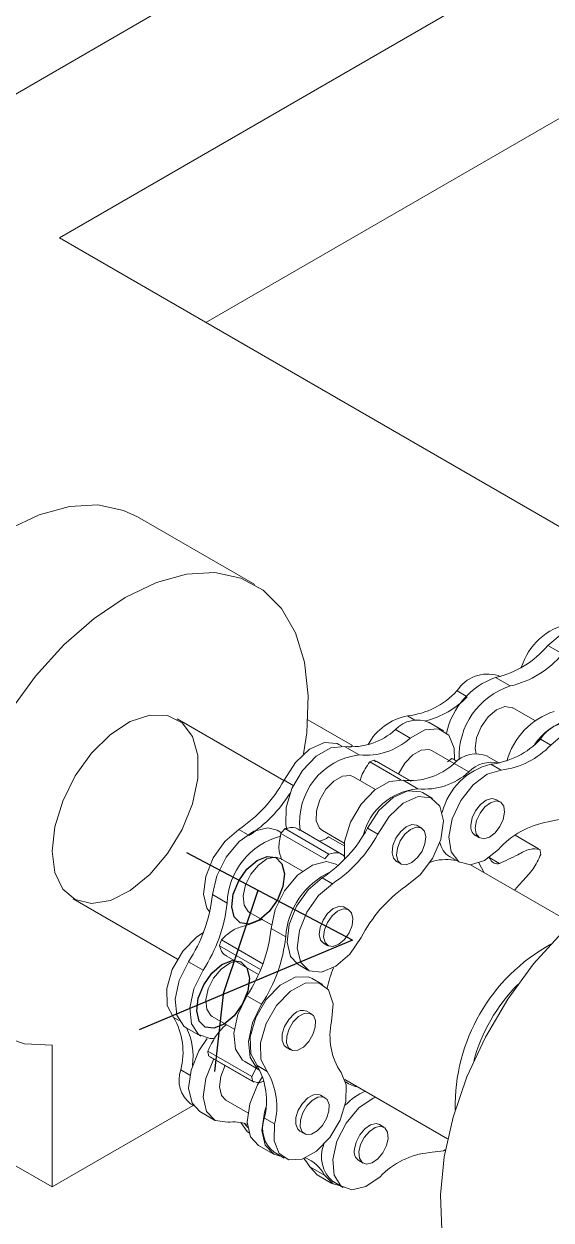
# Model space of a CAD drawing. Header units: millimetres. Extents: x 127 to 2222, y 23 to 864.
# Drawn here: x 734.9 to 747.62, y 153.77 to 182.62 of the extents above; entities that cross this region are included whole.
import ezdxf

# ---------------------------------------------------------------- set-up
doc = ezdxf.new("R2010")
doc.units = ezdxf.units.MM
doc.linetypes.add('CENTERX2', pattern=[20.32, 12.7, -2.54, 2.54, -2.54])

msp = doc.modelspace()

# ---------------------------------------------------------------- linework, layer by layer
at = {"color": 7, "linetype": 'Continuous', "lineweight": 15}
for p, q in [((703.985, 163.204), (754.21, 192.198)), ((735.754, 177.461), (757.746, 190.157)), ((739.29, 175.42), (757.746, 186.074)), ((735.754, 177.461), (749.896, 169.297)), ((740.468, 169.098), (737.64, 170.731)), ((747.538, 167.627), (747.892, 167.423)), ((746.282, 166.854), (746.636, 166.65)), ((746.388, 166.875), (746.344, 166.901)), ((745.35, 166.532), (745.571, 166.404)), ((747.225, 165.815), (746.695, 166.121)), ((741.171, 164.371), (738.597, 165.857)), ((741.75, 165.836), (742.825, 165.215)), ((745.027, 165.566), (744.674, 165.77)), ((743.866, 165.598), (744.219, 165.394)), ((747.612, 165.226), (747.365, 165.369)), ((742.568, 165.201), (742.5, 165.241)), ((742.637, 165.192), (742.99, 164.988)), ((742.825, 165.215), (742.758, 165.176)), ((745.282, 164.784), (744.752, 165.089)), ((743.244, 164.818), (743.996, 164.384)), ((743.354, 164.864), (744.232, 164.358)), ((743.354, 164.864), (743.388, 164.817)), ((744.242, 164.357), (743.407, 164.84)), ((745.227, 164.903), (745.12, 164.823)), ((745.227, 164.903), (745.349, 164.833)), ((745.633, 164.578), (745.28, 164.782)), ((745.307, 164.861), (745.352, 164.835)), ((746.372, 164.789), (746.088, 164.953)), ((746.417, 164.621), (746.17, 164.764)), ((741.176, 164.381), (741.398, 164.252)), ((743.38, 164.155), (742.851, 164.461)), ((744.404, 164.172), (744.051, 164.376)), ((744.762, 163.935), (744.515, 164.078)), ((746.395, 163.852), (746.289, 163.914)), ((741.116, 163.11), (741.013, 163.17)), ((741.101, 163.092), (742.161, 162.48)), ((741.198, 163.209), (742.259, 162.597)), ((742.622, 162.561), (741.57, 163.169)), ((742.101, 163.162), (742.63, 162.856)), ((743.439, 163.074), (743.191, 163.217)), ((744.493, 163.224), (744.387, 163.285)), ((745.789, 163.048), (745.895, 162.986)), ((747.32, 162.722), (746.754, 163.049)), ((741.621, 162.184), (741.091, 162.489)), ((745.166, 162.541), (745.414, 162.398)), ((745.345, 162.438), (745.277, 162.447)), ((742.484, 162.32), (742.427, 162.353)), ((743.887, 162.419), (743.993, 162.358)), ((748.122, 160.926), (745.673, 162.34)), ((742.344, 161.881), (742.097, 162.024)), ((739.448, 161.619), (739.801, 161.415)), ((736.09, 161.513), (738.605, 160.061)), ((742.734, 161.252), (742.628, 161.314)), ((740.341, 161.19), (740.871, 160.885)), ((741.215, 160.598), (740.862, 160.802)), ((739.663, 160.527), (740.665, 159.949)), ((742.128, 160.448), (742.234, 160.386)), ((739.615, 160.384), (740.61, 159.809)), ((739.781, 160.141), (740.559, 159.692)), ((738.867, 159.997), (739.22, 159.792)), ((741.505, 159.941), (741.753, 159.798)), ((742.104, 159.453), (741.856, 159.596)), ((740.634, 158.976), (740.281, 159.18)), ((741.835, 158.742), (741.729, 158.804)), ((738.508, 158.657), (738.645, 158.578)), ((738.814, 158.408), (739.167, 158.204)), ((739.442, 158.68), (739.972, 158.374)), ((735.576, 154.567), (735.576, 157.987)), ((739.335, 157.843), (740.396, 157.231)), ((741.229, 157.937), (741.335, 157.876)), ((739.355, 157.728), (740.416, 157.116)), ((739.387, 157.708), (740.448, 157.096)), ((740.228, 157.592), (740.581, 157.387)), ((740.396, 157.231), (740.529, 157.479)), ((740.771, 157.351), (740.523, 157.494)), ((742.643, 157.161), (745.123, 155.73)), ((742.163, 156.719), (742.057, 156.78)), ((738.983, 156.534), (735.576, 154.567)), ((738.92, 156.571), (738.989, 156.531)), ((739.142, 156.384), (739.496, 156.18)), ((739.771, 156.657), (740.3, 156.351)), ((735.576, 154.567), (732.747, 156.2)), ((740.947, 156.085), (740.7, 156.228)), ((741.557, 155.914), (741.663, 155.853)), ((743.585, 156.008), (743.479, 156.069)), ((740.556, 155.568), (740.91, 155.364)), ((740.935, 155.407), (741.182, 155.264)), ((742.149, 154.849), (741.795, 155.053)), ((741.978, 154.857), (741.795, 155.053)), ((742.979, 155.203), (743.086, 155.142)), ((741.978, 154.857), (742.332, 154.653)), ((742.357, 154.697), (742.604, 154.554))]:
    msp.add_line(p, q, dxfattribs=at)
at = {"color": 8, "linetype": 'Continuous', "lineweight": 15}
for p, q in [((744.154, 165.928), (744.336, 165.823)), ((740.081, 163.187), (740.295, 163.064)), ((742.248, 163.014), (742.623, 162.797)), ((746.128, 162.511), (746.372, 162.37)), ((745.876, 162.383), (746.009, 162.146)), ((738.684, 157.391), (738.903, 157.265))]:
    msp.add_line(p, q, dxfattribs=at)
at = {"color": 7, "linetype": 'CENTERX2'}
for p, q in [((741.008, 161.479), (738.832, 162.627)), ((739.703, 159.209), (740.548, 161.722)), ((742.824, 160.521), (741.008, 161.479)), ((742.824, 160.521), (740.334, 159.474)), ((740.334, 159.474), (737.681, 158.359)), ((739.703, 159.209), (739.498, 157.351))]:
    msp.add_line(p, q, dxfattribs=at)
at = {"color": 7, "linetype": 'Continuous', "lineweight": 15, "flags": 128}
for points in [[(731.39, 159.905), (730.99, 160.205), (730.588, 160.709), (730.301, 161.347), (730.136, 162.101), (730.098, 162.947), (730.189, 163.863), (730.405, 164.821), (730.74, 165.793), (731.186, 166.752), (731.727, 167.669), (732.35, 168.517), (733.036, 169.273), (733.765, 169.914), (734.515, 170.421), (735.265, 170.78), (735.994, 170.981), (736.68, 171.017), (737.303, 170.887), (737.64, 170.731)], [(734.556, 166.036), (735.179, 166.885), (735.864, 167.64), (736.593, 168.281), (737.343, 168.788), (738.094, 169.147), (738.823, 169.348), (739.508, 169.384), (740.131, 169.254), (740.673, 168.963), (741.118, 168.518), (741.454, 167.933), (741.67, 167.225), (741.76, 166.414), (741.722, 165.523), (741.648, 165.014)], [(748.56, 167.997), (748.541, 168.007), (748.239, 168.052), (747.887, 167.918), (747.538, 167.627)], [(735.576, 162.664), (735.641, 163.253), (735.833, 163.874), (736.137, 164.48), (736.53, 165.028), (736.984, 165.476), (737.464, 165.791), (737.935, 165.95), (738.363, 165.941), (738.715, 165.765), (738.965, 165.434), (739.095, 164.974), (739.095, 164.418), (738.965, 163.808), (738.715, 163.188), (738.363, 162.606), (737.935, 162.103), (737.464, 161.718), (736.984, 161.479), (736.53, 161.403), (736.137, 161.497), (735.833, 161.752), (735.641, 162.152), (735.576, 162.664)], [(746.695, 166.121), (746.683, 166.127), (746.507, 166.152), (746.303, 166.073), (746.101, 165.902), (745.933, 165.666), (745.824, 165.4), (745.79, 165.145), (745.809, 165.013)], [(747.612, 165.226), (747.962, 165.521), (748.314, 165.649), (748.612, 165.591), (748.807, 165.355), (748.865, 164.98), (748.778, 164.529), (748.56, 164.074), (748.247, 163.691), (747.891, 163.444), (747.549, 163.372)], [(744.219, 165.394), (744.576, 165.591), (744.903, 165.614), (745.151, 165.46), (745.282, 165.152), (745.292, 164.869)], [(741.176, 164.381), (741.449, 164.807), (741.791, 165.127), (742.148, 165.287), (742.459, 165.262), (742.5, 165.241)], [(741.243, 163.197), (741.218, 163.303), (741.223, 163.719), (741.364, 164.179), (741.62, 164.614), (741.951, 164.96), (742.308, 165.162), (742.637, 165.192)], [(744.752, 165.089), (744.678, 165.118), (744.488, 165.103), (744.281, 164.987), (744.089, 164.787), (743.94, 164.535), (743.939, 164.532)], [(742.851, 164.461), (742.777, 164.49), (742.587, 164.474), (742.38, 164.358), (742.187, 164.159), (742.039, 163.907), (741.957, 163.64), (741.954, 163.4), (742.031, 163.222), (742.101, 163.162)], [(746.351, 162.706), (746.01, 162.444), (745.672, 162.34), (745.391, 162.412), (745.21, 162.648), (745.156, 163.012), (745.237, 163.448), (745.442, 163.889), (745.738, 164.267), (746.081, 164.524), (746.417, 164.621)], [(742.636, 162.467), (742.632, 162.487), (742.637, 162.902), (742.778, 163.362), (743.034, 163.798), (743.365, 164.143), (743.722, 164.346), (744.051, 164.376)], [(743.191, 163.217), (743.464, 163.644), (743.807, 163.963), (744.163, 164.124), (744.474, 164.098), (744.515, 164.078)], [(743.439, 163.074), (743.711, 163.501), (744.054, 163.82), (744.41, 163.981), (744.722, 163.955), (744.937, 163.749), (745.021, 163.394), (744.959, 162.951), (744.762, 162.491), (744.463, 162.091), (744.109, 161.816)], [(745.686, 163.293), (745.718, 163.467), (745.799, 163.642), (745.917, 163.793), (746.053, 163.897), (746.187, 163.937), (746.289, 163.914)], [(746.498, 163.607), (746.477, 163.752), (746.405, 163.846), (746.293, 163.876), (746.159, 163.835), (746.023, 163.732), (745.905, 163.581), (745.824, 163.405), (745.792, 163.232), (745.813, 163.087), (745.885, 162.992), (745.997, 162.963), (746.131, 163.003), (746.267, 163.107), (746.385, 163.258), (746.466, 163.433), (746.498, 163.607)], [(739.381, 161.195), (739.315, 161.291), (739.232, 161.631), (739.285, 162.057), (739.465, 162.502), (739.745, 162.9), (740.081, 163.187)], [(739.448, 161.619), (739.551, 162.073), (739.776, 162.523), (740.09, 162.9), (740.445, 163.149), (740.788, 163.231), (741.013, 163.17)], [(743.887, 162.419), (743.817, 162.494), (743.784, 162.629), (743.805, 162.799), (743.876, 162.976), (743.987, 163.135), (744.121, 163.251), (744.257, 163.306), (744.375, 163.292), (744.387, 163.285)], [(744.563, 163.15), (744.481, 163.23), (744.363, 163.244), (744.227, 163.189), (744.093, 163.074), (743.982, 162.915), (743.911, 162.737), (743.89, 162.568), (743.923, 162.433), (744.005, 162.352), (744.124, 162.338), (744.26, 162.393), (744.394, 162.509), (744.505, 162.667), (744.576, 162.845), (744.597, 163.014), (744.563, 163.15)], [(741.091, 162.489), (740.961, 162.524), (740.763, 162.477), (740.557, 162.332), (740.376, 162.113), (740.246, 161.852), (740.188, 161.589), (740.21, 161.364), (740.31, 161.212), (740.341, 161.19)], [(746.24, 151.333), (745.839, 151.633), (745.438, 152.137), (745.15, 152.775), (744.985, 153.528), (744.948, 154.375), (745.038, 155.291), (745.254, 156.249), (745.59, 157.221), (746.035, 158.18), (746.577, 159.096), (747.2, 159.945), (747.885, 160.701), (748.614, 161.342), (749.364, 161.849), (750.115, 162.208), (750.843, 162.408), (751.529, 162.444), (752.152, 162.315), (752.489, 162.158)], [(740.862, 160.802), (740.965, 161.256), (741.19, 161.706), (741.504, 162.084), (741.859, 162.332), (742.202, 162.414), (742.427, 162.353)], [(741.505, 159.941), (741.331, 160.127), (741.247, 160.468), (741.3, 160.893), (741.48, 161.339), (741.76, 161.736), (742.097, 162.024)], [(743.037, 160.581), (742.76, 160.181), (742.424, 159.888), (742.081, 159.748), (741.784, 159.782), (741.578, 159.984), (741.495, 160.325), (741.547, 160.75), (741.727, 161.196), (742.007, 161.593), (742.344, 161.881)], [(742.128, 160.448), (742.058, 160.522), (742.025, 160.657), (742.045, 160.827), (742.116, 161.004), (742.227, 161.163), (742.361, 161.279), (742.498, 161.334), (742.616, 161.32), (742.628, 161.314)], [(742.804, 161.178), (742.722, 161.259), (742.604, 161.273), (742.467, 161.218), (742.333, 161.102), (742.222, 160.943), (742.151, 160.766), (742.131, 160.596), (742.164, 160.461), (742.246, 160.38), (742.364, 160.366), (742.501, 160.421), (742.634, 160.537), (742.745, 160.696), (742.817, 160.873), (742.837, 161.042), (742.804, 161.178)], [(738.508, 158.657), (738.356, 158.945), (738.346, 159.353), (738.479, 159.814), (738.733, 160.253), (739.067, 160.597), (739.228, 160.704)], [(738.814, 158.408), (738.76, 158.444), (738.588, 158.706), (738.547, 159.092), (738.645, 159.545), (738.867, 159.997)], [(740.006, 160.011), (739.864, 159.967), (739.658, 159.822), (739.476, 159.603), (739.347, 159.341), (739.289, 159.079), (739.311, 158.854), (739.411, 158.702), (739.442, 158.68)], [(739.493, 158.149), (739.392, 158.143), (739.114, 158.24), (738.941, 158.502), (738.901, 158.888), (738.999, 159.341), (739.22, 159.792)], [(740.523, 157.494), (740.371, 157.781), (740.361, 158.189), (740.494, 158.651), (740.748, 159.089), (741.082, 159.433), (741.44, 159.626), (741.764, 159.635), (741.856, 159.596)], [(740.771, 157.351), (740.619, 157.638), (740.609, 158.046), (740.741, 158.508), (740.996, 158.946), (741.329, 159.29), (741.688, 159.483), (742.012, 159.492), (742.248, 159.317), (742.358, 158.987), (742.323, 158.554)], [(740.228, 157.592), (740.174, 157.628), (740.002, 157.89), (739.962, 158.276), (740.06, 158.729), (740.281, 159.18)], [(740.581, 157.387), (740.528, 157.424), (740.355, 157.685), (740.315, 158.072), (740.413, 158.525), (740.634, 158.976)], [(741.229, 157.937), (741.18, 157.98), (741.13, 158.1), (741.134, 158.262), (741.19, 158.44), (741.29, 158.607), (741.419, 158.738)], [(741.525, 158.677), (741.396, 158.546), (741.296, 158.378), (741.24, 158.2), (741.236, 158.039), (741.286, 157.919), (741.381, 157.858), (741.507, 157.866), (741.645, 157.941), (741.773, 158.073), (741.874, 158.24), (741.93, 158.418), (741.933, 158.579), (741.884, 158.7), (741.789, 158.76), (741.663, 158.753), (741.525, 158.677)], [(735.576, 157.987), (734.914, 158.019), (734.322, 158.216)], [(739.142, 156.384), (738.954, 156.591), (738.873, 156.947), (738.932, 157.387), (739.12, 157.846), (739.321, 158.15)], [(739.816, 156.125), (739.514, 156.171), (739.307, 156.387), (739.227, 156.743), (739.285, 157.183), (739.473, 157.642), (739.48, 157.654)], [(739.758, 157.5), (739.649, 157.234), (739.616, 156.979), (739.663, 156.774), (739.771, 156.657)], [(742.551, 157.328), (742.677, 157.029), (742.67, 156.625), (742.531, 156.178), (742.28, 155.757), (741.957, 155.427), (741.61, 155.238), (741.294, 155.22), (741.057, 155.374), (740.935, 155.678), (740.947, 156.085)], [(740.556, 155.568), (740.368, 155.775), (740.288, 156.131), (740.346, 156.571), (740.534, 157.03), (740.658, 157.229)], [(741.557, 155.914), (741.508, 155.957), (741.459, 156.077), (741.463, 156.238), (741.519, 156.416), (741.619, 156.583), (741.748, 156.715), (741.886, 156.79), (742.012, 156.798), (742.057, 156.78)], [(741.854, 156.654), (741.725, 156.522), (741.625, 156.355), (741.569, 156.177), (741.565, 156.016), (741.614, 155.895), (741.709, 155.835), (741.835, 155.842), (741.973, 155.918), (742.102, 156.049), (742.202, 156.217), (742.258, 156.395), (742.262, 156.556), (742.213, 156.676), (742.118, 156.737), (741.992, 156.729), (741.854, 156.654)], [(743.492, 154.813), (743.147, 154.573), (742.815, 154.496), (742.547, 154.594), (742.384, 154.852), (742.35, 155.231), (742.452, 155.672), (742.673, 156.107), (742.979, 156.471), (743.324, 156.706), (743.388, 156.732)], [(741.114, 155.304), (740.928, 155.354), (740.721, 155.571), (740.641, 155.926), (740.7, 156.367), (740.734, 156.479)], [(740.342, 155.86), (740.284, 155.9), (740.134, 156.12)], [(740.299, 156.001), (740.218, 156.095), (740.21, 156.103)], [(742.878, 155.474), (742.918, 155.65), (743.006, 155.823), (743.127, 155.968), (743.265, 156.063), (743.397, 156.093), (743.479, 156.069)], [(743.687, 155.737), (743.674, 155.888), (743.609, 155.991), (743.503, 156.031), (743.371, 156.002), (743.234, 155.907), (743.112, 155.762), (743.024, 155.588), (742.984, 155.413), (742.997, 155.262), (743.062, 155.159), (743.168, 155.119), (743.3, 155.148), (743.437, 155.243), (743.559, 155.388), (743.647, 155.562), (743.687, 155.737)], [(741.795, 155.053), (741.72, 155.175), (741.656, 155.254)], [(745.067, 155.458), (745.021, 155.439), (744.686, 155.394)], [(742.536, 154.594), (742.36, 154.639), (742.149, 154.849)]]:
    msp.add_lwpolyline(points, dxfattribs=at)
at = {"color": 7, "linetype": 'Continuous', "flags": 128}
for points in [[(740.116, 160.933), (739.97, 161.08), (739.912, 161.326), (739.951, 161.631), (740.081, 161.951), (740.281, 162.235), (740.523, 162.442), (740.768, 162.538), (740.98, 162.511), (741.126, 162.363), (741.184, 162.118), (741.145, 161.812), (741.016, 161.493), (740.815, 161.208), (740.573, 161.002), (740.328, 160.905), (740.116, 160.933)], [(740.135, 159.998), (740.281, 159.851), (740.339, 159.605), (740.3, 159.3), (740.17, 158.98), (739.97, 158.696), (739.728, 158.49), (739.483, 158.393), (739.271, 158.42), (739.125, 158.568), (739.067, 158.813), (739.106, 159.119), (739.236, 159.438), (739.436, 159.723), (739.678, 159.929), (739.923, 160.026), (740.135, 159.998)]]:
    msp.add_lwpolyline(points, dxfattribs=at)
at = {"color": 7, "linetype": 'Continuous', "lineweight": 15}
for centre, radius, start, end in [((748.375, 166.645), 1.54, 101.3712, 163.0191), ((745.766, 169.101), 2.305, 282.9458, 320.2582), ((746.12, 168.897), 2.305, 282.9458, 320.2582), ((746.881, 165.129), 1.826, 109.1507, 167.7748), ((746.088, 166.064), 0.874, 73.0008, 147.674), ((743.936, 167.844), 1.928, 276.4958, 317.1383), ((747.179, 164.957), 1.778, 107.7857, 182.8617), ((744.052, 167.9), 2.162, 284.4307, 315.6449), ((744.399, 164.594), 1.356, 100.4072, 151.7335), ((748.243, 164.37), 1.755, 108.144, 164.4676), ((744.391, 165.113), 0.715, 66.6901, 137.2675), ((748.438, 164.418), 1.468, 105.3317, 145.9512), ((748.104, 164.901), 0.874, 73.0008, 147.674), ((742.797, 166.771), 1.587, 264.2115, 312.355), ((743.15, 166.567), 1.587, 264.2115, 312.355), ((745.951, 166.68), 1.928, 276.4958, 317.1383), ((746.199, 166.538), 1.928, 276.4958, 317.1383), ((743.184, 163.366), 1.634, 96.7989, 186.7645), ((744.776, 161.328), 3.811, 111.9099, 113.7025), ((744.211, 165.954), 1.587, 264.2115, 312.355), ((746.541, 163.212), 1.596, 103.4583, 165.8973), ((744.484, 163.397), 1.679, 60.6379, 63.7297), ((745.805, 164.297), 0.715, 66.6901, 137.2675), ((746.177, 164.051), 0.758, 76.1959, 135.906), ((744.564, 165.75), 1.587, 264.2115, 312.355), ((738.223, 165.991), 3.363, 303.542, 331.401), ((738.509, 165.801), 3.303, 303.427, 328.1444), ((744.543, 162.673), 1.505, 95.2931, 165.9868), ((747.893, 161.342), 2.059, 99.631, 138.5053), ((741.526, 161.355), 1.726, 104.4917, 178.0152), ((747.293, 158.023), 8.002, 139.6062, 140.6979), ((740.238, 164.827), 3.363, 303.542, 331.401), ((740.486, 164.684), 3.363, 303.542, 331.401), ((745.923, 163.248), 0.241, 169.3088, 236.3158), ((741.973, 163.31), 0.404, 276.8154, 312.9319), ((745.442, 162.978), 0.517, 191.588, 237.7867), ((748.353, 157.411), 8.002, 139.6062, 140.6979), ((745.078, 161.319), 1.145, 80.0058, 108.8343), ((744.721, 161.69), 1.628, 28.2335, 30.4212), ((746.32, 162.547), 0.185, 207.7995, 286.5802), ((743.905, 162.049), 3.509, 8.8341, 10.7335), ((743.061, 160.479), 1.849, 114.3418, 176.3105), ((735.823, 162.002), 3.645, 326.6239, 353.9652), ((746.115, 158.991), 3.465, 125.3788, 152.6836), ((736.176, 161.798), 3.645, 326.6239, 353.9652), ((737.237, 161.186), 3.645, 326.6239, 353.9652), ((746.936, 158.002), 7.699, 160.8505, 161.9748), ((737.59, 160.981), 3.645, 326.6239, 353.9652), ((749.755, 156.52), 4.449, 118.8081, 181.1974), ((745.709, 158.542), 3.59, 158.5792, 166.7955), ((749.774, 156.509), 4.167, 135.1687, 164.8367), ((741.62, 158.552), 0.274, 66.5723, 137.1716), ((737.05, 157.809), 1.687, 345.6803, 30.2077), ((743.857, 158.205), 1.573, 167.1855, 213.8853), ((737.404, 157.716), 1.577, 352.083, 25.7702), ((742.748, 158.373), 3.454, 188.819, 190.7487), ((739.368, 157.143), 0.727, 160.0609, 231.9307), ((739.065, 156.645), 1.687, 345.6803, 30.2077), ((739.313, 156.502), 1.687, 345.6803, 30.2077), ((743.809, 157.76), 3.454, 188.819, 190.7487), ((743.132, 157.764), 0.811, 234.4673, 259.0479), ((743.639, 155.636), 1.336, 111.9375, 137.6056), ((739.96, 155.191), 0.945, 69.5552, 98.7866), ((741.383, 155.98), 0.727, 160.0609, 231.9307), ((742.861, 155.295), 0.782, 157.8405, 229.8587), ((741.39, 154.474), 0.847, 26.3281, 69.4336), ((743.126, 155.413), 0.256, 166.1731, 235.037), ((744.859, 153.521), 1.881, 95.2746, 136.6149)]:
    msp.add_arc(centre, radius, start, end, dxfattribs=at)
for points, knots in [([(743.244, 164.818), (743.166, 164.707), (743.065, 164.562), (743.02, 164.405), (743.01, 164.369)], [0, 0, 0, 0, 0.770936, 1, 1, 1, 1]), ([(741.101, 163.092), (741.075, 162.971), (741.024, 162.726), (741.091, 162.551), (741.112, 162.455), (741.113, 162.455)], [0, 0, 0, 0, 0.493403, 0.998703, 1, 1, 1, 1]), ([(741.198, 163.209), (741.29, 163.229), (741.434, 163.261), (741.531, 163.187), (741.566, 163.161)], [0, 0, 0, 0, 0.6391336, 1, 1, 1, 1]), ([(742.259, 162.597), (742.351, 162.617), (742.494, 162.648), (742.591, 162.575), (742.626, 162.549)], [0, 0, 0, 0, 0.6391336, 1, 1, 1, 1]), ([(747.353, 162.702), (747.273, 162.716), (747.111, 162.744), (746.763, 162.542), (746.52, 162.435), (746.372, 162.37)], [0, 0, 0, 0, 0.27559, 0.557814, 1, 1, 1, 1]), ([(747.373, 162.587), (747.316, 162.466), (747.202, 162.22), (746.949, 161.97), (746.802, 161.798), (746.739, 161.725)], [0, 0, 0, 0, 0.359454, 0.727575, 1, 1, 1, 1]), ([(739.663, 160.527), (739.754, 160.613), (739.938, 160.787), (740.274, 160.871), (740.515, 160.968), (740.662, 161.027)], [0, 0, 0, 0, 0.275581, 0.557808, 1, 1, 1, 1]), ([(739.615, 160.384), (739.645, 160.294), (739.681, 160.186), (739.768, 160.151), (739.783, 160.145)], [0, 0, 0, 0, 0.824954, 1, 1, 1, 1]), ([(739.335, 157.843), (739.392, 157.964), (739.507, 158.209), (739.686, 158.394), (739.777, 158.487)], [0, 0, 0, 0, 0.495137, 1, 1, 1, 1]), ([(740.416, 157.116), (740.493, 157.092), (740.573, 157.067), (740.668, 157.111), (740.67, 157.112)], [0, 0, 0, 0, 0.9772903, 1, 1, 1, 1])]:
    msp.add_open_spline(points, degree=3, knots=knots, dxfattribs=at)

doc.saveas('drawing.dxf')
